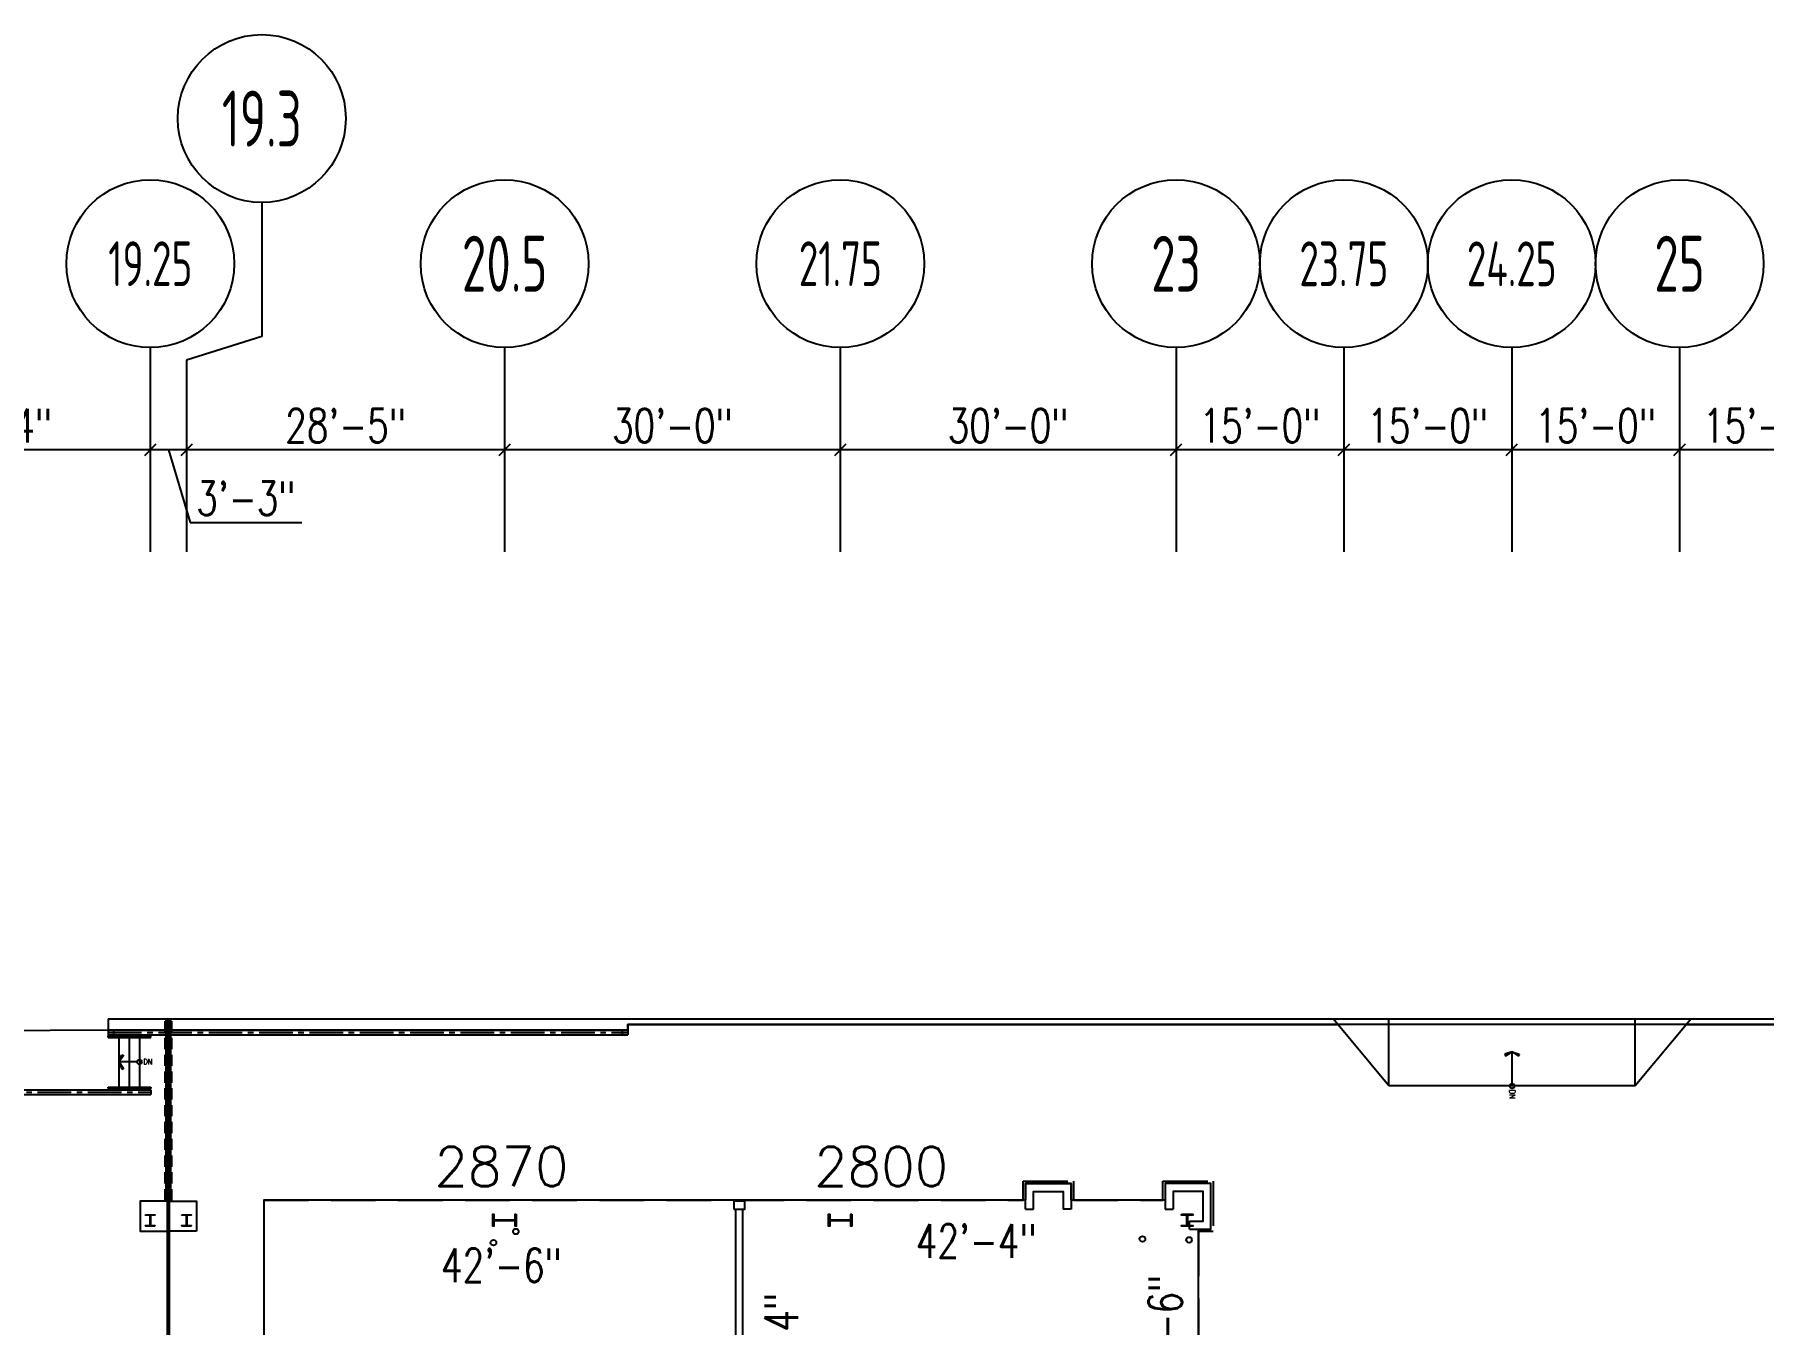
# Model space of a CAD drawing. Extents: x -13345 to 10098, y -1643 to 9113.
# Drawn here: x -9486 to -7632, y 3855 to 5238 of the extents above; entities that cross this region are included whole.
import ezdxf
from ezdxf.enums import TextEntityAlignment as Align

# ---------------------------------------------------------------- set-up
doc = ezdxf.new("R2010")
doc.units = 0
doc.header["$LTSCALE"] = 192
doc.header["$MEASUREMENT"] = 0
doc.linetypes.add('CENTER2', pattern=[1.125, 0.75, -0.125, 0.125, -0.125])
doc.linetypes.add('DASHED2', pattern=[0.375, 0.25, -0.125])
doc.layers.get('0').update_dxf_attribs({"linetype": 'CONTINUOUS'})
doc.layers.get('DEFPOINTS').update_dxf_attribs({"linetype": 'CONTINUOUS'})
for name, color, linetype in [('ARCH-FEATURES', 2, 'CONTINUOUS'), ('ARCH-SITE-MISC', 8, 'CONTINUOUS'), ('ARCH-WALLS-EXTERIOR', 5, 'CONTINUOUS'), ('ARCH-WALLS-INTERIOR', 1, 'CONTINUOUS'), ('DIMENSIONS-STRUCTURAL-GRID', 9, 'CONTINUOUS'), ('DIMENSIONS-TENANT', 7, 'CONTINUOUS'), ('EXPANSION-JOINT', 1, 'CONTINUOUS'), ('FM-SPNO', 3, 'CONTINUOUS'), ('STRUCTURAL-COLUMNS', 3, 'CONTINUOUS'), ('STRUCTURAL-GRID-TAGS', 8, 'CONTINUOUS'), ('TENANT-DEMISING', 4, 'CONTINUOUS'), ('TENANT-STOREFRONT-LEASELINE', 3, 'DASHED2'), ('TEXT-GENERAL', 2, 'CONTINUOUS'), ('UTILITIES-PLUMB', 2, 'CONTINUOUS')]:
    doc.layers.add(name, color=color, linetype=linetype)
doc.layers.add('COMMON AREA FILL', color=7, linetype='CONTINUOUS', true_color=0xdedede)
doc.styles.add('DIM', font='dim', dxfattribs={"width": 0.75})
doc.styles.add('SIMPLEX', font='SIMPLEX.shx', dxfattribs={"width": 0.75})
doc.styles.get("Standard").update_dxf_attribs({"font": 'txt.shx', "width": 0.75})
doc.dimstyles.new('LOD-EX-GRID (with ticks)', dxfattribs={"dimscale": 0, "dimtxt": 36, "dimasz": 12, "dimexe": 12, "dimexo": 12, "dimgap": 8, "dimtad": 1, "dimdec": 0, "dimrnd": 0.0625, "dimzin": 3, "dimdsep": 46, "dimlunit": 4, "dimtxsty": 'Standard', "dimblk1": 'OBLIQUE', "dimblk2": 'OBLIQUE', "dimsah": 1, "dimcen": 0, "dimclrt": 256, "dimadec": 0, "dimazin": 0, "dimtfac": 6, "dimtdec": 0, "dimtofl": 0, "dimtmove": 1, "dimatfit": 3, "dimldrblk": 'OBLIQUE', "dimfxl": 1, "dimfrac": 2, "dimtolj": 1, "dimtzin": 3, "dimarcsym": 0})
doc.dimstyles.new('LP-SP-MP (without ticks)', dxfattribs={"dimscale": 0, "dimtxt": 36, "dimasz": 12, "dimexe": 8, "dimexo": 8, "dimgap": 8, "dimtad": 1, "dimdec": 0, "dimrnd": 0.0625, "dimzin": 3, "dimdsep": 46, "dimlunit": 4, "dimtxsty": 'Standard', "dimblk1": 'OBLIQUE', "dimblk2": 'OBLIQUE', "dimsah": 1, "dimcen": 0.5, "dimse1": 1, "dimse2": 1, "dimsd1": 1, "dimsd2": 1, "dimclrt": 256, "dimadec": 0, "dimazin": 0, "dimtfac": 6, "dimtdec": 0, "dimtofl": 0, "dimtmove": 0, "dimatfit": 3, "dimldrblk": 'OBLIQUE', "dimfxl": 1, "dimfrac": 2, "dimtolj": 1, "dimtzin": 3, "dimarcsym": 0})

# ---------------------------------------------------------------- blocks, each defined once
blk = doc.blocks.new('_OBLIQUE')
at = {"color": 0, "linetype": 'ByBlock'}
blk.add_line((-0.5, -0.5), (0.5, 0.5), dxfattribs=at)
blk = doc.blocks.new('*D495')
at = {"layer": 'DEFPOINTS', "color": 0, "transparency": 16777216}
for p in [(-7721.9, 4902.5), (-7541.9, 4902.5), (-7721.9, 4792.9)]:
    blk.add_point(p, dxfattribs=at)
at = {"layer": 'DIMENSIONS-STRUCTURAL-GRID', "color": 0, "lineweight": -2, "transparency": 16777216}
for p, q in [((-7721.9, 4890.5), (-7721.9, 4780.9)), ((-7541.9, 4890.5), (-7541.9, 4780.9)), ((-7541.9, 4792.9), (-7721.9, 4792.9))]:
    blk.add_line(p, q, dxfattribs=at)
at = {"layer": 'DIMENSIONS-STRUCTURAL-GRID', "color": 0, "lineweight": -2, "transparency": 16777216, "xscale": 12, "yscale": 12, "zscale": 12, "rotation": 180}
blk.add_blockref('_OBLIQUE', (-7721.9, 4792.9), dxfattribs=at)
at = {"layer": 'DIMENSIONS-STRUCTURAL-GRID', "color": 0, "lineweight": -2, "transparency": 16777216, "xscale": 12, "yscale": 12, "zscale": 12}
blk.add_blockref('_OBLIQUE', (-7541.9, 4792.9), dxfattribs=at)
at = {"layer": 'DIMENSIONS-STRUCTURAL-GRID', "transparency": 16777216, "insert": (-7631.9, 4818.9), "char_height": 36, "attachment_point": 5}
blk.add_mtext('\\A1;15\'-0"', dxfattribs=at)
blk = doc.blocks.new('*D496')
at = {"layer": 'DEFPOINTS', "color": 0, "transparency": 16777216}
for p in [(-7901.9, 4902.5), (-7721.9, 4902.5), (-7901.9, 4792.9)]:
    blk.add_point(p, dxfattribs=at)
at = {"layer": 'DIMENSIONS-STRUCTURAL-GRID', "color": 0, "lineweight": -2, "transparency": 16777216}
for p, q in [((-7901.9, 4890.5), (-7901.9, 4780.9)), ((-7721.9, 4890.5), (-7721.9, 4780.9)), ((-7721.9, 4792.9), (-7901.9, 4792.9))]:
    blk.add_line(p, q, dxfattribs=at)
at = {"layer": 'DIMENSIONS-STRUCTURAL-GRID', "color": 0, "lineweight": -2, "transparency": 16777216, "xscale": 12, "yscale": 12, "zscale": 12, "rotation": 180}
blk.add_blockref('_OBLIQUE', (-7901.9, 4792.9), dxfattribs=at)
at = {"layer": 'DIMENSIONS-STRUCTURAL-GRID', "color": 0, "lineweight": -2, "transparency": 16777216, "xscale": 12, "yscale": 12, "zscale": 12}
blk.add_blockref('_OBLIQUE', (-7721.9, 4792.9), dxfattribs=at)
at = {"layer": 'DIMENSIONS-STRUCTURAL-GRID', "transparency": 16777216, "insert": (-7811.9, 4818.9), "char_height": 36, "attachment_point": 5}
blk.add_mtext('\\A1;15\'-0"', dxfattribs=at)
blk = doc.blocks.new('COLNUMC')
at = {"linetype": 'Continuous'}
blk.add_circle((0, 0), 90, dxfattribs=at)
at = {"linetype": 'Continuous', "style": 'DIM', "width": 0.75}
blk.add_attdef('COLUMN', text='', height=60, dxfattribs=at).set_placement((0, 0), align=Align.MIDDLE)
blk = doc.blocks.new('*D507')
at = {"layer": 'DEFPOINTS', "color": 0, "transparency": 16777216}
for p in [(-8261.9, 4902.5), (-8081.9, 4902.5), (-8261.9, 4792.9)]:
    blk.add_point(p, dxfattribs=at)
at = {"layer": 'DIMENSIONS-STRUCTURAL-GRID', "color": 0, "lineweight": -2, "transparency": 16777216}
for p, q in [((-8261.9, 4890.5), (-8261.9, 4780.9)), ((-8081.9, 4890.5), (-8081.9, 4780.9)), ((-8081.9, 4792.9), (-8261.9, 4792.9))]:
    blk.add_line(p, q, dxfattribs=at)
at = {"layer": 'DIMENSIONS-STRUCTURAL-GRID', "color": 0, "lineweight": -2, "transparency": 16777216, "xscale": 12, "yscale": 12, "zscale": 12, "rotation": 180}
blk.add_blockref('_OBLIQUE', (-8261.9, 4792.9), dxfattribs=at)
at = {"layer": 'DIMENSIONS-STRUCTURAL-GRID', "color": 0, "lineweight": -2, "transparency": 16777216, "xscale": 12, "yscale": 12, "zscale": 12}
blk.add_blockref('_OBLIQUE', (-8081.9, 4792.9), dxfattribs=at)
at = {"layer": 'DIMENSIONS-STRUCTURAL-GRID', "transparency": 16777216, "insert": (-8171.9, 4818.9), "char_height": 36, "attachment_point": 5}
blk.add_mtext('\\A1;15\'-0"', dxfattribs=at)
blk = doc.blocks.new('*D508')
at = {"layer": 'DEFPOINTS', "color": 0, "transparency": 16777216}
for p in [(-8081.9, 4902.5), (-7901.9, 4902.5), (-8081.9, 4792.9)]:
    blk.add_point(p, dxfattribs=at)
at = {"layer": 'DIMENSIONS-STRUCTURAL-GRID', "color": 0, "lineweight": -2, "transparency": 16777216}
for p, q in [((-8081.9, 4890.5), (-8081.9, 4780.9)), ((-7901.9, 4890.5), (-7901.9, 4780.9)), ((-7901.9, 4792.9), (-8081.9, 4792.9))]:
    blk.add_line(p, q, dxfattribs=at)
at = {"layer": 'DIMENSIONS-STRUCTURAL-GRID', "color": 0, "lineweight": -2, "transparency": 16777216, "xscale": 12, "yscale": 12, "zscale": 12, "rotation": 180}
blk.add_blockref('_OBLIQUE', (-8081.9, 4792.9), dxfattribs=at)
at = {"layer": 'DIMENSIONS-STRUCTURAL-GRID', "color": 0, "lineweight": -2, "transparency": 16777216, "xscale": 12, "yscale": 12, "zscale": 12}
blk.add_blockref('_OBLIQUE', (-7901.9, 4792.9), dxfattribs=at)
at = {"layer": 'DIMENSIONS-STRUCTURAL-GRID', "transparency": 16777216, "insert": (-7991.9, 4818.9), "char_height": 36, "attachment_point": 5}
blk.add_mtext('\\A1;15\'-0"', dxfattribs=at)
blk = doc.blocks.new('*D509')
at = {"layer": 'DEFPOINTS', "color": 0, "transparency": 16777216}
for p in [(-8981.9, 4902.5), (-8621.9, 4902.5), (-8981.9, 4792.9)]:
    blk.add_point(p, dxfattribs=at)
at = {"layer": 'DIMENSIONS-STRUCTURAL-GRID', "color": 0, "lineweight": -2, "transparency": 16777216}
for p, q in [((-8981.9, 4890.5), (-8981.9, 4780.9)), ((-8621.9, 4890.5), (-8621.9, 4780.9)), ((-8621.9, 4792.9), (-8981.9, 4792.9))]:
    blk.add_line(p, q, dxfattribs=at)
at = {"layer": 'DIMENSIONS-STRUCTURAL-GRID', "color": 0, "lineweight": -2, "transparency": 16777216, "xscale": 12, "yscale": 12, "zscale": 12, "rotation": 180}
blk.add_blockref('_OBLIQUE', (-8981.9, 4792.9), dxfattribs=at)
at = {"layer": 'DIMENSIONS-STRUCTURAL-GRID', "color": 0, "lineweight": -2, "transparency": 16777216, "xscale": 12, "yscale": 12, "zscale": 12}
blk.add_blockref('_OBLIQUE', (-8621.9, 4792.9), dxfattribs=at)
at = {"layer": 'DIMENSIONS-STRUCTURAL-GRID', "transparency": 16777216, "insert": (-8801.9, 4818.9), "char_height": 36, "attachment_point": 5}
blk.add_mtext('\\A1;30\'-0"', dxfattribs=at)
blk = doc.blocks.new('*D510')
at = {"layer": 'DEFPOINTS', "color": 0, "transparency": 16777216}
for p in [(-8621.9, 4902.5), (-8261.9, 4902.5), (-8621.9, 4792.9)]:
    blk.add_point(p, dxfattribs=at)
at = {"layer": 'DIMENSIONS-STRUCTURAL-GRID', "color": 0, "lineweight": -2, "transparency": 16777216}
for p, q in [((-8621.9, 4890.5), (-8621.9, 4780.9)), ((-8261.9, 4890.5), (-8261.9, 4780.9)), ((-8261.9, 4792.9), (-8621.9, 4792.9))]:
    blk.add_line(p, q, dxfattribs=at)
at = {"layer": 'DIMENSIONS-STRUCTURAL-GRID', "color": 0, "lineweight": -2, "transparency": 16777216, "xscale": 12, "yscale": 12, "zscale": 12, "rotation": 180}
blk.add_blockref('_OBLIQUE', (-8621.9, 4792.9), dxfattribs=at)
at = {"layer": 'DIMENSIONS-STRUCTURAL-GRID', "color": 0, "lineweight": -2, "transparency": 16777216, "xscale": 12, "yscale": 12, "zscale": 12}
blk.add_blockref('_OBLIQUE', (-8261.9, 4792.9), dxfattribs=at)
at = {"layer": 'DIMENSIONS-STRUCTURAL-GRID', "transparency": 16777216, "insert": (-8441.9, 4818.9), "char_height": 36, "attachment_point": 5}
blk.add_mtext('\\A1;30\'-0"', dxfattribs=at)
blk = doc.blocks.new('*D511')
at = {"layer": 'DEFPOINTS', "color": 0, "transparency": 16777216}
for p in [(-8981.9, 4902.5), (-9322.9, 4889), (-9322.9, 4792.9)]:
    blk.add_point(p, dxfattribs=at)
at = {"layer": 'DIMENSIONS-STRUCTURAL-GRID', "color": 0, "lineweight": -2, "transparency": 16777216}
for p, q in [((-9322.9, 4877), (-9322.9, 4780.9)), ((-8981.9, 4890.5), (-8981.9, 4780.9)), ((-8981.9, 4792.9), (-9322.9, 4792.9))]:
    blk.add_line(p, q, dxfattribs=at)
at = {"layer": 'DIMENSIONS-STRUCTURAL-GRID', "color": 0, "lineweight": -2, "transparency": 16777216, "xscale": 12, "yscale": 12, "zscale": 12, "rotation": 180}
blk.add_blockref('_OBLIQUE', (-9322.9, 4792.9), dxfattribs=at)
at = {"layer": 'DIMENSIONS-STRUCTURAL-GRID', "color": 0, "lineweight": -2, "transparency": 16777216, "xscale": 12, "yscale": 12, "zscale": 12}
blk.add_blockref('_OBLIQUE', (-8981.9, 4792.9), dxfattribs=at)
at = {"layer": 'DIMENSIONS-STRUCTURAL-GRID', "transparency": 16777216, "insert": (-9152.4, 4818.9), "char_height": 36, "attachment_point": 5}
blk.add_mtext('\\A1;28\'-5"', dxfattribs=at)
blk = doc.blocks.new('*D512')
at = {"layer": 'DEFPOINTS', "color": 0, "transparency": 16777216}
for p in [(-9361.9, 4902.5), (-9322.9, 4889), (-9361.9, 4792.9)]:
    blk.add_point(p, dxfattribs=at)
at = {"layer": 'DIMENSIONS-STRUCTURAL-GRID', "color": 0, "lineweight": -2, "transparency": 16777216}
for p, q in [((-9361.9, 4890.5), (-9361.9, 4780.9)), ((-9322.9, 4877), (-9322.9, 4780.9)), ((-9322.9, 4792.9), (-9361.9, 4792.9)), ((-9342.4, 4792.9), (-9319, 4714.9)), ((-9319, 4714.9), (-9199.5, 4714.9))]:
    blk.add_line(p, q, dxfattribs=at)
at = {"layer": 'DIMENSIONS-STRUCTURAL-GRID', "color": 0, "lineweight": -2, "transparency": 16777216, "xscale": 12, "yscale": 12, "zscale": 12, "rotation": 180}
blk.add_blockref('_OBLIQUE', (-9361.9, 4792.9), dxfattribs=at)
at = {"layer": 'DIMENSIONS-STRUCTURAL-GRID', "color": 0, "lineweight": -2, "transparency": 16777216, "xscale": 12, "yscale": 12, "zscale": 12}
blk.add_blockref('_OBLIQUE', (-9322.9, 4792.9), dxfattribs=at)
at = {"layer": 'DIMENSIONS-STRUCTURAL-GRID', "transparency": 16777216, "insert": (-9259.3, 4740.9), "char_height": 36, "attachment_point": 5}
blk.add_mtext('\\A1;3\'-3"', dxfattribs=at)
blk = doc.blocks.new('*D513')
at = {"layer": 'DEFPOINTS', "color": 0, "transparency": 16777216}
for p in [(-9701.9, 4902.5), (-9361.9, 4902.5), (-9701.9, 4792.9)]:
    blk.add_point(p, dxfattribs=at)
at = {"layer": 'DIMENSIONS-STRUCTURAL-GRID', "color": 0, "lineweight": -2, "transparency": 16777216}
for p, q in [((-9701.9, 4890.5), (-9701.9, 4780.9)), ((-9361.9, 4890.5), (-9361.9, 4780.9)), ((-9361.9, 4792.9), (-9701.9, 4792.9))]:
    blk.add_line(p, q, dxfattribs=at)
at = {"layer": 'DIMENSIONS-STRUCTURAL-GRID', "color": 0, "lineweight": -2, "transparency": 16777216, "xscale": 12, "yscale": 12, "zscale": 12, "rotation": 180}
blk.add_blockref('_OBLIQUE', (-9701.9, 4792.9), dxfattribs=at)
at = {"layer": 'DIMENSIONS-STRUCTURAL-GRID', "color": 0, "lineweight": -2, "transparency": 16777216, "xscale": 12, "yscale": 12, "zscale": 12}
blk.add_blockref('_OBLIQUE', (-9361.9, 4792.9), dxfattribs=at)
at = {"layer": 'DIMENSIONS-STRUCTURAL-GRID', "transparency": 16777216, "insert": (-9531.9, 4818.9), "char_height": 36, "attachment_point": 5}
blk.add_mtext('\\A1;28\'-4"', dxfattribs=at)
blk = doc.blocks.new('051200_175')
at = {"flags": 128}
blk.add_lwpolyline([(-6.4, 12.6), (6.4, 12.6), (6.4, 11.3), (1.2, 11.3, 0.414214), (0.4, 10.5), (0.4, -10.5, 0.414214), (1.2, -11.3), (6.4, -11.3), (6.4, -12.6), (-6.4, -12.6), (-6.4, -11.3), (-1.2, -11.3, 0.414214), (-0.4, -10.5), (-0.4, 10.5, 0.414214), (-1.2, 11.3), (-6.4, 11.3)], format="xyb", close=True, dxfattribs=at)
blk = doc.blocks.new('W-Wide Flange-Column - W24X176-1719968-Mall Level - Framing Plan')
at = {"layer": 'STRUCTURAL-COLUMNS'}
blk.add_blockref('051200_175', (0, 0), dxfattribs=at)
blk = doc.blocks.new('051200_058')
at = {"flags": 128}
blk.add_lwpolyline([(-6.1, 6.4), (6.1, 6.4), (6.1, 5.5), (1, 5.5, 0.414214), (0.3, 4.8), (0.3, -4.8, 0.414214), (1, -5.5), (6.1, -5.5), (6.1, -6.4), (-6.1, -6.4), (-6.1, -5.5), (-1, -5.5, 0.414214), (-0.3, -4.8), (-0.3, 4.8, 0.414214), (-1, 5.5), (-6.1, 5.5)], format="xyb", close=True, dxfattribs=at)
blk = doc.blocks.new('W-Wide Flange-Column - W12X106-1719967-Mall Level - Framing Plan')
at = {"layer": 'STRUCTURAL-COLUMNS'}
blk.add_blockref('051200_058', (0, 0), dxfattribs=at)
blk = doc.blocks.new('W12x53')
at = {"flags": 128}
blk.add_lwpolyline([(-5, 6), (5, 6), (5, 5.5), (0.8, 5.5, 0.414214), (0.2, 4.8), (0.2, -4.8, 0.414214), (0.8, -5.5), (5, -5.5), (5, -6), (-5, -6), (-5, -5.5), (-0.8, -5.5, 0.414214), (-0.2, -4.8), (-0.2, 4.8, 0.414214), (-0.8, 5.5), (-5, 5.5)], format="xyb", close=True, dxfattribs=at)
blk = doc.blocks.new('W-Wide Flange-Column - W12X53-1719960-Mall Level - Framing Plan')
at = {"layer": 'STRUCTURAL-COLUMNS'}
blk.add_line((-5, -6), (5, -6), dxfattribs=at)
blk.add_blockref('W12x53', (0, 0), dxfattribs=at)
blk = doc.blocks.new('*D412')
at = {"layer": 'DEFPOINTS', "color": 0, "transparency": 16777216}
for p in [(-8730.2, 3988.5), (-8659.1, 3988.5), (-8730.2, 3660.1)]:
    blk.add_point(p, dxfattribs=at)
at = {"layer": 'DIMENSIONS-TENANT', "transparency": 16777216, "insert": (-8685.1, 3824.3), "char_height": 36, "attachment_point": 5, "rotation": 90}
blk.add_mtext('\\A1;27\'-4"', dxfattribs=at)
blk = doc.blocks.new('*D366')
at = {"layer": 'DEFPOINTS', "color": 0, "transparency": 16777216}
for p in [(-9240.3, 3988.5), (-8730.2, 3988.5), (-9240.3, 3892.5)]:
    blk.add_point(p, dxfattribs=at)
at = {"layer": 'DIMENSIONS-TENANT', "transparency": 16777216, "insert": (-8985.3, 3918.5), "char_height": 36, "attachment_point": 5}
blk.add_mtext('\\A1;42\'-6"', dxfattribs=at)
blk = doc.blocks.new('*D367')
at = {"layer": 'DEFPOINTS', "color": 0, "transparency": 16777216}
for p in [(-8747.4, 3988.5), (-8730.2, 3988.5), (-8730.2, 3309.3)]:
    blk.add_point(p, dxfattribs=at)
at = {"layer": 'DIMENSIONS-TENANT', "transparency": 16777216, "insert": (-8773.4, 3648.9), "char_height": 36, "attachment_point": 5, "rotation": 90}
blk.add_mtext('\\A1;56\'-7"', dxfattribs=at)
blk = doc.blocks.new('*D383')
at = {"layer": 'DEFPOINTS', "color": 0, "transparency": 16777216}
for p in [(-8221.9, 4008.8), (-8730.2, 3988.5), (-8221.9, 3892.5)]:
    blk.add_point(p, dxfattribs=at)
at = {"layer": 'DIMENSIONS-TENANT', "transparency": 16777216, "insert": (-8476.1, 3944.5), "char_height": 36, "attachment_point": 5}
blk.add_mtext('\\A1;42\'-4"', dxfattribs=at)
blk = doc.blocks.new('*D384')
at = {"layer": 'DEFPOINTS', "color": 0, "transparency": 16777216}
for p in [(-8247.4, 4008.8), (-8237.7, 4008.8), (-8237.7, 3678.4)]:
    blk.add_point(p, dxfattribs=at)
at = {"layer": 'DIMENSIONS-TENANT', "transparency": 16777216, "insert": (-8273.4, 3843.6), "char_height": 36, "attachment_point": 5, "rotation": 90}
blk.add_mtext('\\A1;27\'-6"', dxfattribs=at)
blk = doc.blocks.new('fms4rm')
blk.add_attdef('FMS:RMID', text='', height=12).set_placement((0, 0), align=Align.MIDDLE_CENTER)
blk = doc.blocks.new('*D708')
at = {"layer": 'DEFPOINTS', "color": 0, "transparency": 16777216}
for p in [(-9240.3, 3988.5), (-9240.3, 3479.4), (-9166.8, 3479.4)]:
    blk.add_point(p, dxfattribs=at)
at = {"layer": 'DIMENSIONS-TENANT', "transparency": 16777216, "insert": (-9192.8, 3734), "char_height": 36, "attachment_point": 5, "rotation": 90}
blk.add_mtext('\\A1;42\'-5"', dxfattribs=at)

msp = doc.modelspace()

# ---------------------------------------------------------------- linework, layer by layer
at = {"layer": 'ARCH-FEATURES'}
for p, q in [((-9407.2, 4182.8), (-9407.2, 4162.8)), ((-9407.2, 4165.8), (-8849.9, 4165.8)), ((-9407.2, 4162.8), (-9407.2, 4164.3)), ((-9407.2, 4164.3), (-9361.2, 4164.3)), ((-9407.2, 4162.8), (-9361.2, 4162.8)), ((-9395.2, 4109.7), (-9395.2, 4162.8)), ((-9384.2, 4109.7), (-9384.2, 4162.8)), ((-9373.2, 4109.7), (-9373.2, 4162.8)), ((-9361.2, 4162.8), (-9361.2, 4164.3)), ((-8849.9, 4170.8), (-8849.9, 4165.8)), ((-9536.8, 4106.7), (-9361.2, 4106.7)), ((-9536.8, 4101.7), (-9361.2, 4101.7)), ((-9407.2, 4109.7), (-9361.2, 4109.7)), ((-9407.2, 4108.2), (-9407.2, 4109.7)), ((-9407.2, 4108.2), (-9361.2, 4108.2)), ((-9361.2, 4109.7), (-9361.2, 4108.2)), ((-9361.2, 4106.7), (-9361.2, 4101.7))]:
    msp.add_line(p, q, dxfattribs=at)
at = {"layer": 'ARCH-FEATURES', "linetype": 'CENTER2', "ltscale": 0.25}
for p, q in [((-9407.2, 4168.3), (-8849.9, 4168.3)), ((-9536.8, 4104.2), (-9361.2, 4104.2))]:
    msp.add_line(p, q, dxfattribs=at)
at = {"layer": 'ARCH-SITE-MISC'}
for p, q in [((-9407.2, 4182.8), (-5721.2, 4182.8)), ((-8849.9, 4176.8), (-8088.5, 4176.8)), ((-8033.5, 4110.8), (-8093.5, 4182.8)), ((-7709.5, 4182.8), (-7769.5, 4110.8)), ((-7714.5, 4176.8), (-6096.5, 4176.8)), ((-9407.2, 4170.8), (-8849.9, 4170.8)), ((-9395.2, 4108.2), (-9395.2, 4108.2)), ((-9384.2, 4108.2), (-9384.2, 4108.2)), ((-9373.2, 4108.2), (-9373.2, 4108.2)), ((-7769.5, 4110.8), (-8033.5, 4110.8))]:
    msp.add_line(p, q, dxfattribs=at)
for points in [[(-8849.9, 4170.8), (-8849.9, 4176.8)], [(-8033.5, 4110.8), (-8033.5, 4182.8)], [(-7769.5, 4110.8), (-7769.5, 4182.8)]]:
    msp.add_lwpolyline(points, dxfattribs=at)
at = {"layer": 'ARCH-WALLS-EXTERIOR'}
for p, q in [((-8423.4, 3978.8), (-8414.9, 3978.8)), ((-8374.4, 3978.8), (-8382.9, 3978.8)), ((-8273.4, 3978.8), (-8264.9, 3978.8)), ((-8247.4, 3957.3), (-8247.4, 3965.8)), ((-8247.4, 3957.3), (-8247.4, 3965.8))]:
    msp.add_line(p, q, dxfattribs=at)
for points in [[(-8423.4, 3978.8), (-8423.4, 4006.3), (-8374.4, 4006.3)], [(-8374.4, 4006.3), (-8374.4, 3978.8)], [(-8273.4, 4006.3), (-8273.4, 3978.8)], [(-8247.4, 3957.3), (-8224.4, 3957.3), (-8224.4, 4006.3), (-8273.4, 4006.3)], [(-8414.9, 3978.8), (-8414.9, 3997.8), (-8382.9, 3997.8), (-8382.9, 3978.8)], [(-8247.4, 3965.8), (-8232.9, 3965.8), (-8232.9, 3997.8), (-8264.9, 3997.8), (-8264.9, 3978.8)]]:
    msp.add_lwpolyline(points, dxfattribs=at)
msp.add_lwpolyline([(-8736.2, 3978.8), (-8724.2, 3978.8), (-8724.2, 3987.3), (-8736.2, 3987.3)], close=True, dxfattribs=at)
at = {"layer": 'ARCH-WALLS-INTERIOR'}
msp.add_line((-9312.3, 3955.1), (-9341.4, 3955.1), dxfattribs=at)
for points in [[(-9343.4, 3987.3), (-9372.6, 3987.3), (-9372.6, 3955.1), (-9343.4, 3955.1)], [(-9341.4, 3987.3), (-9312.3, 3987.3), (-9312.3, 3955.1)]]:
    msp.add_lwpolyline(points, dxfattribs=at)
at = {"layer": 'COMMON AREA FILL'}
for points in [[(-5719.7, 4176.8), (-8849.9, 4176.8), (-8849.9, 4170.8), (-9407.2, 4170.8), (-9531.8, 4170.1), (-10030.2, 4137.9), (-10527.7, 4008.8), (-10956.5, 4008.8), (-10956.5, 3960.3), (-11005.5, 3960.3), (-11005.5, 4008.8), (-11106.4, 4008.8), (-11106.4, 3960.3), (-11155.4, 3960.3), (-11155.4, 4008.8), (-11288.6, 4008.8), (-11288.6, 3978.3), (-11711.9, 3868.3), (-11711.9, 3909.9), (-11874.7, 3909.9), (-11874.7, 3848.5)], [(-8237.7, 3808.3), (-8237.7, 3957.3), (-8224.4, 3957.3), (-8224.4, 4006.3), (-8273.4, 4006.3), (-8273.4, 3988.5), (-8374.4, 3988.5), (-8374.4, 4006.3), (-8423.4, 4006.3), (-8423.4, 3988.5), (-9240.3, 3988.5), (-9240.3, 3261.3)]]:
    msp.add_lwpolyline(points, dxfattribs=at)
at = {"layer": 'DEFPOINTS'}
for points in [[(-9401.2, 4170.8), (-9401.2, 4165.8)], [(-8855.9, 4170.8), (-8855.9, 4165.8)]]:
    msp.add_lwpolyline(points, dxfattribs=at)
at = {"layer": 'EXPANSION-JOINT', "linetype": 'DASHED2', "ltscale": 0.25}
for points in [[(-9346.1, 3988.3), (-9346.1, 4182.8)], [(-9338.8, 3988.3), (-9338.8, 4182.8)]]:
    msp.add_lwpolyline(points, dxfattribs=at)
at = {"layer": 'EXPANSION-JOINT'}
for points in [[(-9344.9, 3988.3), (-9344.9, 4182.8)], [(-9343.4, 3988.3), (-9343.4, 4182.8)], [(-9341.4, 92.3), (-9341.4, 4182.8)], [(-9339.9, 3988.3), (-9339.9, 4182.8)], [(-9343.4, 92.3), (-9343.4, 3988.3)]]:
    msp.add_lwpolyline(points, dxfattribs=at)
at = {"layer": 'STRUCTURAL-GRID-TAGS'}
for p, q in [((-9242.3, 5058.2), (-9242.3, 4914.5)), ((-9242.3, 4914.5), (-9322.9, 4889)), ((-9361.9, 4902.5), (-9361.9, 4683.4)), ((-8981.9, 4902.5), (-8981.9, 4683.4)), ((-8621.9, 4902.5), (-8621.9, 4683.4)), ((-8261.9, 4902.5), (-8261.9, 4683.4)), ((-8081.9, 4902.5), (-8081.9, 4683.4)), ((-7901.9, 4902.5), (-7901.9, 4683.4)), ((-7721.9, 4902.5), (-7721.9, 4683.4)), ((-9322.9, 4889), (-9322.9, 4683.4))]:
    msp.add_line(p, q, dxfattribs=at)
at = {"layer": 'TENANT-DEMISING'}
for p, q in [((-8733.8, 3316.5), (-8733.8, 3978.8)), ((-8726.6, 3663.7), (-8726.6, 3978.8))]:
    msp.add_line(p, q, dxfattribs=at)
at = {"layer": 'TENANT-STOREFRONT-LEASELINE'}
for p, q in [((-8425.9, 3988.5), (-8425.9, 4008.8)), ((-8425.9, 4008.8), (-8371.9, 4008.8)), ((-8371.9, 4008.8), (-8371.9, 3988.5)), ((-8275.9, 3988.5), (-8275.9, 4008.8)), ((-8275.9, 4008.8), (-8221.9, 4008.8)), ((-8221.9, 4008.8), (-8221.9, 3954.8)), ((-9240.3, 3988.5), (-8730.2, 3988.5)), ((-9240.3, 3988.5), (-9240.3, 3835.8)), ((-8730.2, 3988.5), (-8425.9, 3988.5)), ((-8371.9, 3988.5), (-8275.9, 3988.5)), ((-8221.9, 3954.8), (-8237.7, 3954.8)), ((-8237.7, 3954.8), (-8237.7, 3810.8))]:
    msp.add_line(p, q, dxfattribs=at)
at = {"layer": 'TEXT-GENERAL'}
for points in [[(-9392.5, 4144.2), (-9390.8, 4143.6), (-9395.3, 4136.6)], [(-9392.5, 4129), (-9390.8, 4129.6), (-9395.3, 4136.6)], [(-7909.1, 4144.8), (-7908.5, 4143.2), (-7901.5, 4147.6)], [(-7893.8, 4144.8), (-7894.5, 4143.2), (-7901.5, 4147.6)]]:
    msp.add_lwpolyline(points, close=True, dxfattribs=at)
for points in [[(-9376, 4136.6), (-9395.3, 4136.6)], [(-7901.5, 4113.3), (-7901.5, 4147.6)]]:
    msp.add_lwpolyline(points, dxfattribs=at)
for centre in [(-9373.5, 4136.6), (-7901.5, 4110.8)]:
    msp.add_circle(centre, 2.54, dxfattribs=at)
at = {"layer": 'UTILITIES-PLUMB'}
for centre in [(-8969.9, 3954.8), (-8297.9, 3946.8), (-8993.9, 3942.8), (-8247.9, 3945.8)]:
    msp.add_circle(centre, 3, dxfattribs=at)

# ---------------------------------------------------------------- block references
at = {"layer": 'FM-SPNO', "xscale": 3.5, "yscale": 3.5, "zscale": 3.5}
for p, values in [((-8985.3, 4024.5), {'FMS:RMID': '2870'}), ((-8578.1, 4024.5), {'FMS:RMID': '2800'})]:
    msp.add_blockref('fms4rm', p, dxfattribs=at).add_auto_attribs(values)
at = {"layer": 'STRUCTURAL-COLUMNS'}
for name, p in [('W-Wide Flange-Column - W12X53-1719960-Mall Level - Framing Plan', (-9362, 3966.8)), ('W-Wide Flange-Column - W12X53-1719960-Mall Level - Framing Plan', (-9323, 3966.8)), ('W-Wide Flange-Column - W12X106-1719967-Mall Level - Framing Plan', (-8250, 3966.8))]:
    msp.add_blockref(name, p, dxfattribs=at)
at = {"layer": 'STRUCTURAL-COLUMNS', "rotation": 270.00000010284}
for p in [(-8982, 3966.8), (-8622, 3966.8)]:
    msp.add_blockref('W-Wide Flange-Column - W24X176-1719968-Mall Level - Framing Plan', p, dxfattribs=at)
at = {"layer": 'STRUCTURAL-GRID-TAGS'}
for p, values in [((-9242.3, 5148.2), {'COLUMN': '19.3'}), ((-8981.9, 4992.5), {'COLUMN': '20.5'}), ((-8261.9, 4992.5), {'COLUMN': '23'}), ((-7721.9, 4992.5), {'COLUMN': '25'})]:
    msp.add_blockref('COLNUMC', p, dxfattribs=at).add_auto_attribs(values)
ref = msp.add_blockref('COLNUMC', (-9361.9, 4992.5), dxfattribs=at)
ref.add_attrib('COLUMN', '19.25', dxfattribs={"layer": '0', "linetype": 'Continuous', "height": 48, "style": 'DIM', "width": 0.75}).set_placement((-9361.9, 4992.5), align=Align.MIDDLE)
ref = msp.add_blockref('COLNUMC', (-8621.9, 4992.5), dxfattribs=at)
ref.add_attrib('COLUMN', '21.75', dxfattribs={"layer": '0', "linetype": 'Continuous', "height": 48, "style": 'DIM', "width": 0.75}).set_placement((-8621.9, 4992.5), align=Align.MIDDLE)
ref = msp.add_blockref('COLNUMC', (-8081.9, 4992.5), dxfattribs=at)
ref.add_attrib('COLUMN', '23.75', dxfattribs={"layer": '0', "linetype": 'Continuous', "height": 48, "style": 'DIM', "width": 0.75}).set_placement((-8081.9, 4992.5), align=Align.MIDDLE)
ref = msp.add_blockref('COLNUMC', (-7901.9, 4992.5), dxfattribs=at)
ref.add_attrib('COLUMN', '24.25', dxfattribs={"layer": '0', "linetype": 'Continuous', "height": 48, "style": 'DIM', "width": 0.75}).set_placement((-7901.9, 4992.5), align=Align.MIDDLE)

# ---------------------------------------------------------------- texts
at = {"layer": 'TEXT-GENERAL', "style": 'SIMPLEX', "width": 0.75}
msp.add_text('DN', height=6, dxfattribs=at).set_placement((-9369.4, 4134))
msp.add_text('DN', height=6, rotation=270, dxfattribs=at).set_placement((-7904.1, 4106.7))

# ---------------------------------------------------------------- dimensions: what is measured, and where the dimension line sits
at = {"layer": 'DIMENSIONS-STRUCTURAL-GRID'}
for base, p1, p2, picture, middle in [((-9701.9, 4792.9), (-9361.9, 4902.5), (-9701.9, 4902.5), '*D513', (-9531.9, 4818.9)), ((-9361.9, 4792.9), (-9322.9, 4889), (-9361.9, 4902.5), '*D512', (-9311, 4740.9)), ((-9322.9, 4792.9), (-8981.9, 4902.5), (-9322.9, 4889), '*D511', (-9152.4, 4818.9)), ((-8981.9, 4792.9), (-8621.9, 4902.5), (-8981.9, 4902.5), '*D509', (-8801.9, 4818.9)), ((-8621.9, 4792.9), (-8261.9, 4902.5), (-8621.9, 4902.5), '*D510', (-8441.9, 4818.9)), ((-8261.9, 4792.9), (-8081.9, 4902.5), (-8261.9, 4902.5), '*D507', (-8171.9, 4818.9)), ((-8081.9, 4792.9), (-7901.9, 4902.5), (-8081.9, 4902.5), '*D508', (-7991.9, 4818.9)), ((-7901.9, 4792.9), (-7721.9, 4902.5), (-7901.9, 4902.5), '*D496', (-7811.9, 4818.9)), ((-7721.9, 4792.9), (-7541.9, 4902.5), (-7721.9, 4902.5), '*D495', (-7631.9, 4818.9))]:
    dim = msp.add_linear_dim(base=base, p1=p1, p2=p2, dimstyle='LOD-EX-GRID (with ticks)', override={"dimscale": 1}, dxfattribs=at)
    dim.commit()
    dim.dimension.update_dxf_attribs({"geometry": picture, "text_midpoint": middle})
at = {"layer": 'DIMENSIONS-TENANT'}
for base, p2, override, picture, middle in [((-8221.9, 3892.5), (-8221.9, 4008.8), {"dimscale": 1, "dimtmove": 1}, '*D383', (-8476.1, 3918.5)), ((-9240.3, 3892.5), (-9240.3, 3988.5), {"dimscale": 1}, '*D366', (-8985.3, 3892.5))]:
    dim = msp.add_linear_dim(base=base, p1=(-8730.2, 3988.5), p2=p2, dimstyle='LP-SP-MP (without ticks)', override=override, dxfattribs=at)
    dim.commit()
    dim.dimension.update_dxf_attribs({"geometry": picture, "text_midpoint": middle, "dimtype": 160})
dim = msp.add_linear_dim(base=(-8247.4, 4008.8), p1=(-8237.7, 3678.4), p2=(-8237.7, 4008.8), angle=90, dimstyle='LP-SP-MP (without ticks)', override={"dimscale": 1}, dxfattribs=at)
dim.commit()
dim.dimension.update_dxf_attribs({"geometry": '*D384', "text_midpoint": (-8247.4, 3843.6), "dimtype": 160})
for base, p1, p2, picture, middle in [((-9166.8, 3479.4), (-9240.3, 3988.5), (-9240.3, 3479.4), '*D708', (-9192.8, 3734)), ((-8747.4, 3988.5), (-8730.2, 3309.3), (-8730.2, 3988.5), '*D367', (-8773.4, 3648.9)), ((-8659.1, 3988.5), (-8730.2, 3660.1), (-8730.2, 3988.5), '*D412', (-8685.1, 3824.3))]:
    dim = msp.add_linear_dim(base=base, p1=p1, p2=p2, angle=90, dimstyle='LP-SP-MP (without ticks)', override={"dimscale": 1}, dxfattribs=at)
    dim.commit()
    dim.dimension.update_dxf_attribs({"geometry": picture, "text_midpoint": middle})

doc.saveas('drawing.dxf')
